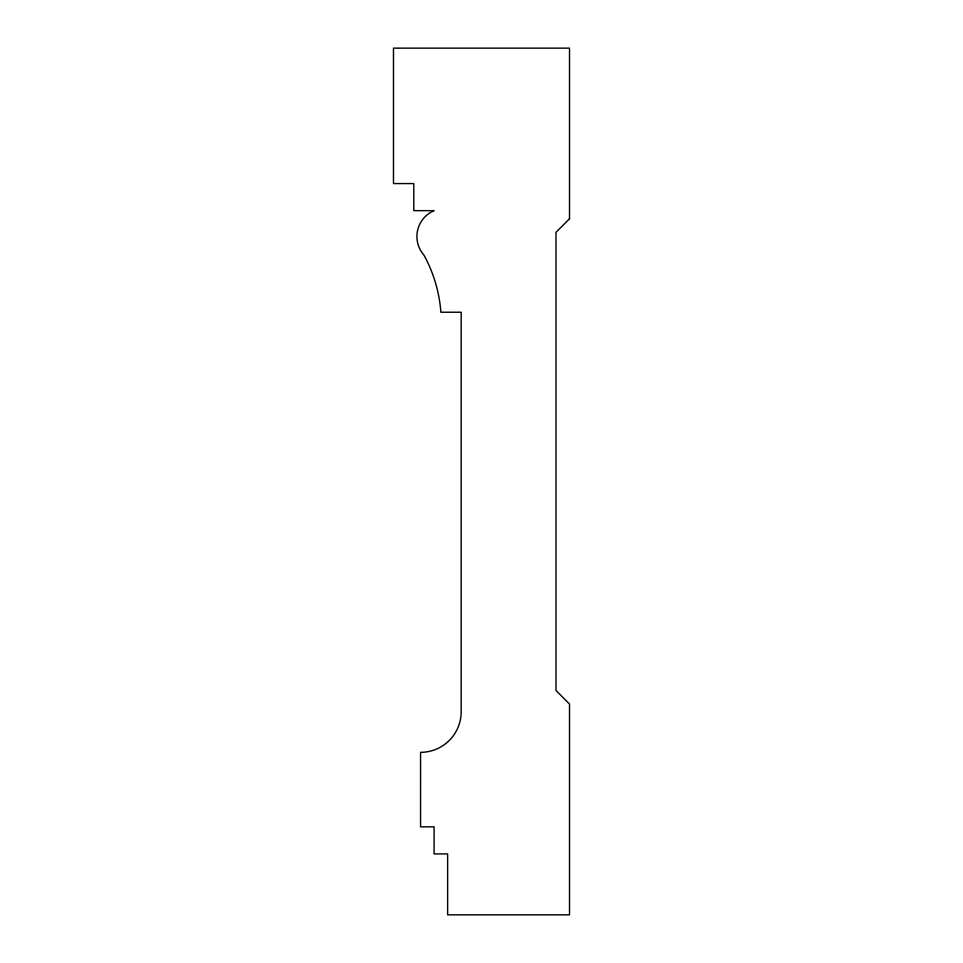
<?xml version="1.0" encoding="UTF-8"?>
<svg xmlns="http://www.w3.org/2000/svg" width="963" height="963" viewBox="0 0 963 963"><rect width="100%" height="100%" fill="white"/><g stroke="black" fill="none" stroke-linecap="round" stroke-linejoin="round"><path stroke-width="1.44" d="M569.518 218.782L555.988 232.324L555.988 690.495L569.518 704.037L569.518 914.85L447.639 914.85L447.639 853.916L434.096 853.916L434.096 826.832L420.554 826.832L420.566 752.344A40.627 40.627 0 0 0 461.181 711.717L461.181 312.229L440.873 312.229A140.502 140.502 0 0 0 423.889 255.014A28.035 28.035 0 0 1 434.096 210.656L413.789 210.656L413.789 183.572L393.482 183.572L393.482 48.15L569.518 48.15L569.518 218.782"/></g></svg>
